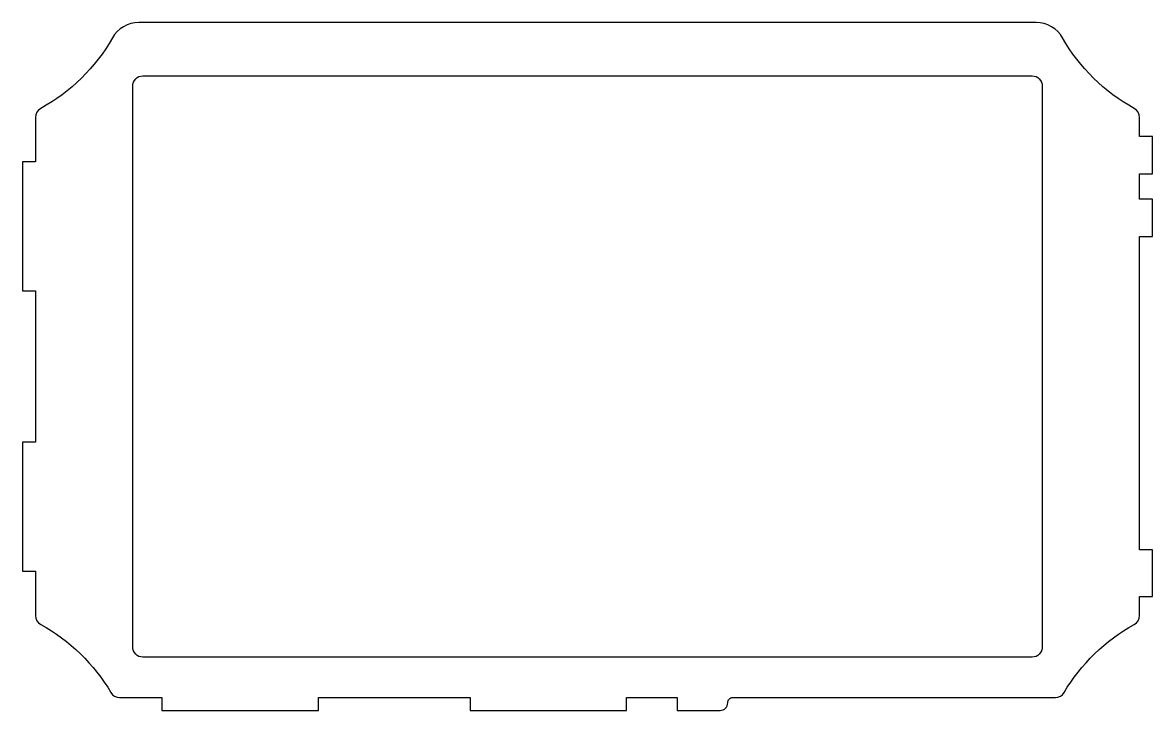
# Model space of a CAD drawing. Header units: millimetres. Extents: x -112 to 112, y -68 to 68.
import ezdxf

# ---------------------------------------------------------------- set-up
doc = ezdxf.new("R2010")
doc.units = ezdxf.units.MM

msp = doc.modelspace()

# ---------------------------------------------------------------- linework, layer by layer
for points in [[(111.79, -36.25), (109.25, -36.25), (109.25, 25.71), (111.79, 25.71), (111.79, 33.11), (109.25, 33.11), (109.25, 38.11), (111.79, 38.11), (111.79, 45.5), (109.25, 45.5), (109.25, 49.29, 0.27383), (108.21, 51.05, -0.138724), (94.02, 65.01, 0.269522), (88.81, 68.04), (-88.81, 68.04, 0.269522), (-94.02, 65.01, -0.138724), (-108.21, 51.05, 0.27383), (-109.25, 49.29), (-109.25, 40.5), (-111.79, 40.5), (-111.79, 15), (-109.25, 15), (-109.25, -15), (-111.79, -15), (-111.79, -40.5), (-109.25, -40.5), (-109.25, -49.29, 0.27383), (-108.21, -51.05, -0.134757), (-94.31, -64.52, 0.265349), (-92.59, -65.5), (-84.25, -65.5), (-84.25, -68.04), (-53.25, -68.04), (-53.25, -65.5), (-23.25, -65.5), (-23.25, -68.04), (7.75, -68.04), (7.75, -65.5), (17.75, -65.5), (17.75, -68.04), (26.25, -68.04, 0.414214), (27.75, -66.54), (27.75, -66.5, -0.414214), (28.75, -65.5), (92.59, -65.5, 0.265349), (94.31, -64.52, -0.134757), (108.21, -51.05, 0.27383), (109.25, -49.29), (109.25, -45.5), (111.79, -45.5)], [(88, 57.5, -0.414214), (90, 55.5), (90, -55.5, -0.414214), (88, -57.5), (-88, -57.5, -0.414214), (-90, -55.5), (-90, 55.5, -0.414214), (-88, 57.5)]]:
    msp.add_lwpolyline(points, format="xyb", close=True)

doc.saveas('drawing.dxf')
